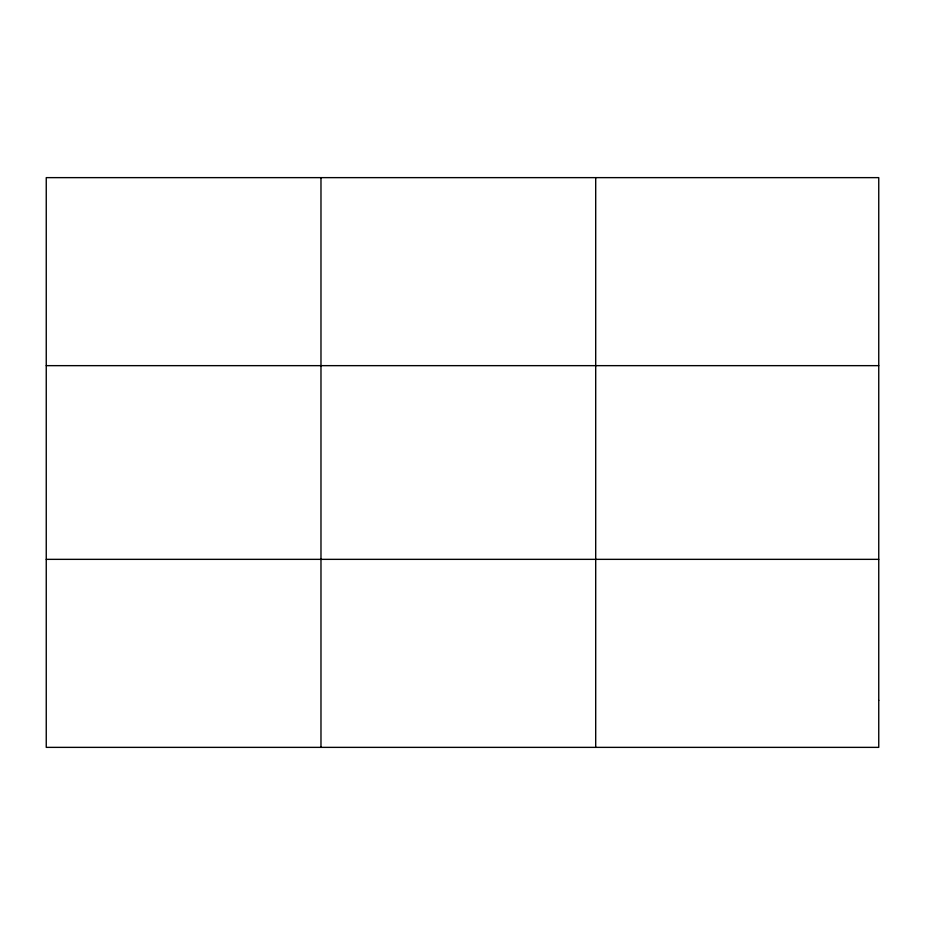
<?xml version="1.0" encoding="UTF-8"?>
<svg xmlns="http://www.w3.org/2000/svg" width="925" height="925" viewBox="0 0 925 925"><rect width="100%" height="100%" fill="white"/><g stroke="black" fill="none" stroke-linecap="round" stroke-linejoin="round"><path stroke-width="1.39" d="M320.975 177.635L320.975 747.365M595.7 177.635L595.7 747.365M46.25 365.653L878.75 365.653M46.25 559.347L878.75 559.347M878.75 700.364L878.75 747.365L46.25 747.365L46.25 177.635L878.75 177.635L878.75 700.364"/></g></svg>
